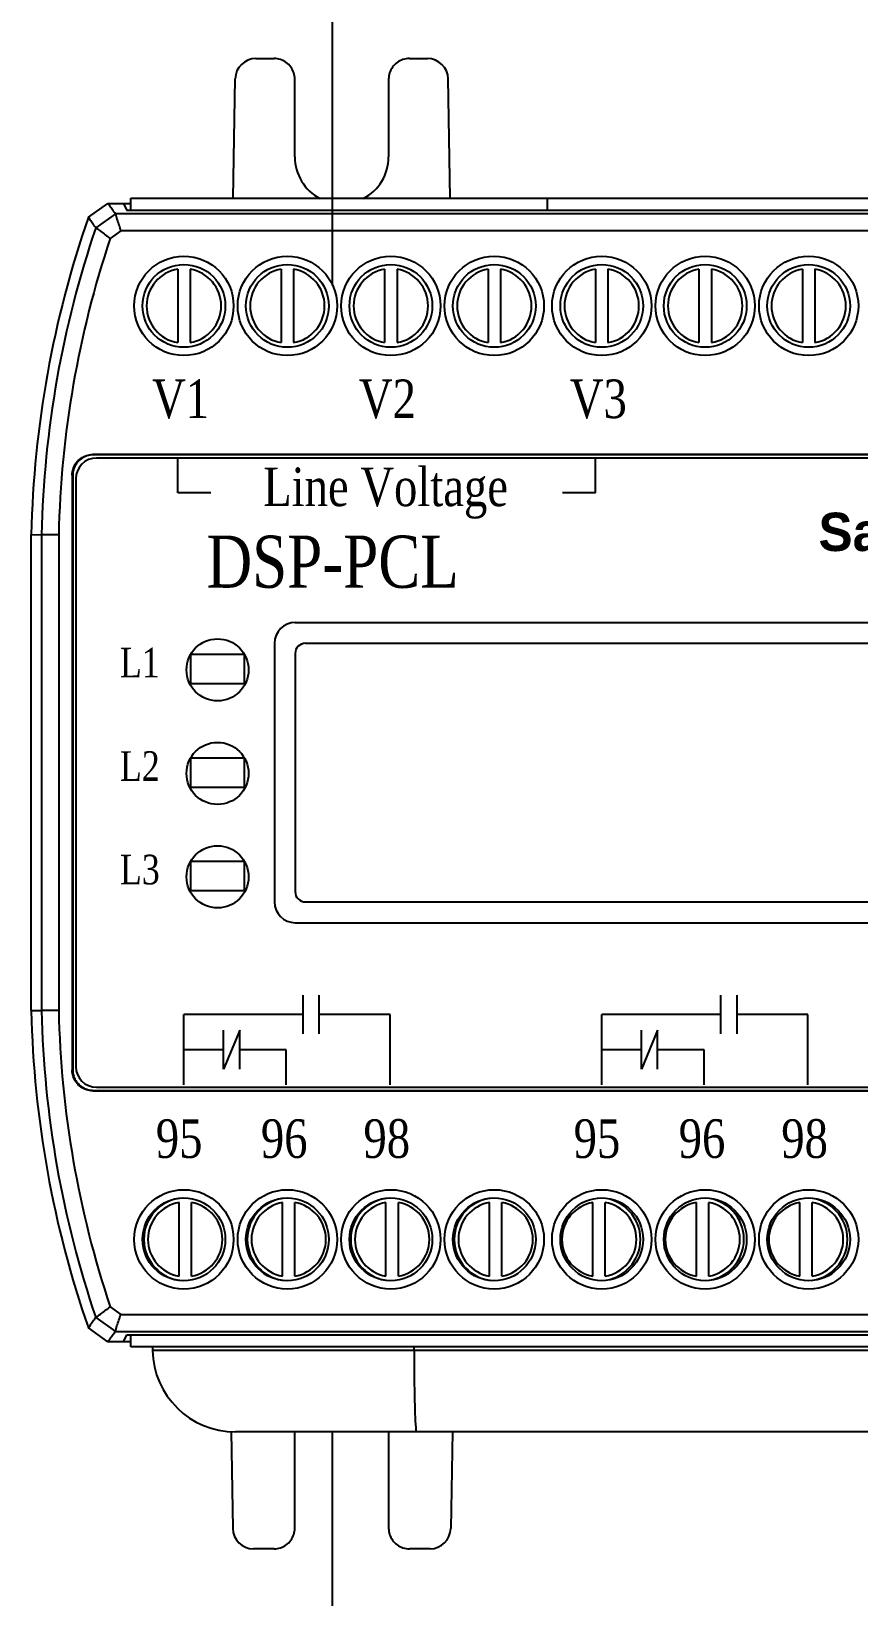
# Model space of a CAD drawing. Header units: millimetres. Extents: x 19 to 859, y 22 to 702.
# Drawn here: x 59.62 to 71.62, y 419.94 to 442.63 of the extents above; entities that cross this region are included whole.
import ezdxf
from ezdxf.enums import TextEntityAlignment as Align

# ---------------------------------------------------------------- set-up
doc = ezdxf.new("R2010")
doc.units = ezdxf.units.MM
for name, color, linetype in [('02___PRT_ALL_AXES', 7, 'Continuous'), ('03___PRT_ALL_CURVES', 7, 'Continuous'), ('40', 4, 'Continuous'), ('ASHADE', 7, 'Continuous'), ('도면층1', 7, 'Continuous')]:
    doc.layers.add(name, color=color, linetype=linetype)
doc.styles.add('SS', font='batang.ttc', dxfattribs={"width": 0.8})
doc.styles.get("Standard").update_dxf_attribs({"font": 'BareunDotumPro1.ttf'})

msp = doc.modelspace()

# ---------------------------------------------------------------- linework, layer by layer
at = {"color": 7, "linetype": 'Continuous'}
for p, q in [((62.878, 442.23), (63.142, 442.23)), ((65.102, 442.23), (65.365, 442.23)), ((62.548, 440.205), (62.578, 441.935)), ((63.442, 440.805), (63.442, 441.93)), ((64.802, 441.93), (64.802, 440.805)), ((65.695, 440.205), (65.665, 441.935)), ((61.065, 440.205), (67.102, 440.205)), ((61.065, 440.028), (61.065, 440.205)), ((67.102, 440.205), (67.102, 440.028)), ((67.103, 440.205), (82.178, 440.205)), ((67.103, 440.028), (67.103, 440.205)), ((60.45, 439.929), (60.733, 440.13)), ((60.84, 439.981), (60.556, 439.778)), ((60.733, 440.13), (61.065, 440.13)), ((82.404, 439.981), (60.84, 439.981)), ((60.957, 440.13), (61.008, 440.028)), ((82.236, 440.028), (61.008, 440.028)), ((60.919, 439.733), (60.765, 439.623)), ((82.324, 439.733), (60.919, 439.733)), ((61.744, 439.177), (61.744, 438.113)), ((61.924, 439.177), (61.924, 438.113)), ((63.244, 439.177), (63.244, 438.113)), ((63.424, 439.177), (63.424, 438.113)), ((64.744, 439.177), (64.744, 438.113)), ((64.924, 439.177), (64.924, 438.113)), ((66.244, 439.177), (66.244, 438.113)), ((66.424, 439.177), (66.424, 438.113)), ((67.801, 439.177), (67.801, 438.113)), ((67.981, 439.177), (67.981, 438.113)), ((69.301, 439.177), (69.301, 438.113)), ((69.481, 439.177), (69.481, 438.113)), ((70.801, 439.177), (70.801, 438.113)), ((70.981, 439.177), (70.981, 438.113)), ((82.729, 436.492), (60.514, 436.492)), ((60.514, 436.492), (60.522, 436.485)), ((82.722, 436.485), (60.522, 436.485)), ((82.677, 436.44), (60.567, 436.44)), ((61.744, 435.937), (61.744, 436.446)), ((67.801, 435.937), (67.801, 436.446)), ((60.214, 436.192), (60.214, 427.568)), ((60.214, 436.192), (60.222, 436.185)), ((60.222, 436.185), (60.222, 427.575)), ((60.267, 436.14), (60.267, 427.62)), ((59.622, 428.43), (59.622, 435.33)), ((59.622, 435.33), (59.771, 435.328)), ((59.771, 435.328), (59.771, 428.432)), ((60.019, 435.328), (59.771, 435.328)), ((60.019, 435.324), (60.019, 428.436)), ((63.563, 428.095), (63.563, 428.656)), ((63.797, 428.095), (63.797, 428.656)), ((69.62, 428.095), (69.62, 428.656)), ((69.854, 428.095), (69.854, 428.656)), ((59.622, 428.43), (59.771, 428.432)), ((60.019, 428.432), (59.771, 428.432)), ((61.834, 427.355), (61.834, 428.376)), ((64.824, 427.355), (64.824, 428.376)), ((67.891, 427.355), (67.891, 428.376)), ((70.881, 427.355), (70.881, 428.376)), ((62.41, 427.584), (62.41, 428.145)), ((62.644, 427.584), (62.644, 428.145)), ((68.467, 427.584), (68.467, 428.145)), ((68.701, 427.584), (68.701, 428.145)), ((63.318, 427.355), (63.318, 427.864)), ((69.375, 427.355), (69.375, 427.864)), ((60.214, 427.568), (60.222, 427.575)), ((60.514, 427.268), (60.522, 427.275)), ((60.514, 427.268), (82.729, 427.268)), ((60.522, 427.275), (82.722, 427.275)), ((60.567, 427.32), (82.677, 427.32)), ((61.763, 424.583), (61.763, 425.647)), ((61.943, 424.583), (61.943, 425.647)), ((63.263, 424.583), (63.263, 425.647)), ((63.443, 424.583), (63.443, 425.647)), ((64.763, 424.583), (64.763, 425.647)), ((64.943, 424.583), (64.943, 425.647)), ((66.263, 424.583), (66.263, 425.647)), ((66.443, 424.583), (66.443, 425.647)), ((67.763, 424.583), (67.763, 425.647)), ((67.943, 424.583), (67.943, 425.647)), ((69.263, 424.583), (69.263, 425.647)), ((69.443, 424.583), (69.443, 425.647)), ((70.763, 424.583), (70.763, 425.647)), ((70.943, 424.583), (70.943, 425.647)), ((60.765, 424.137), (60.919, 424.027)), ((60.556, 423.982), (60.84, 423.779)), ((60.919, 424.027), (82.324, 424.027)), ((60.733, 423.63), (60.45, 423.831)), ((61.066, 423.63), (60.733, 423.63)), ((60.84, 423.779), (82.404, 423.779)), ((60.957, 423.63), (61.008, 423.732)), ((61.008, 423.732), (82.236, 423.732)), ((61.066, 423.555), (61.066, 423.732)), ((76.141, 423.555), (61.066, 423.555)), ((61.38, 423.555), (61.381, 423.504)), ((81.863, 423.504), (61.381, 423.504)), ((65.171, 423.504), (65.171, 423.555)), ((62.517, 422.332), (62.542, 420.925)), ((80.663, 422.325), (62.58, 422.325)), ((63.442, 420.93), (63.442, 422.325)), ((64.802, 422.325), (64.802, 420.93)), ((65.726, 422.325), (65.702, 420.925)), ((63.142, 420.63), (62.842, 420.63)), ((65.402, 420.63), (65.102, 420.63))]:
    msp.add_line(p, q, dxfattribs=at)
for p, q in [((62.224, 435.937), (61.744, 435.937)), ((67.801, 435.937), (67.322, 435.937)), ((63.563, 428.376), (61.834, 428.376)), ((64.824, 428.376), (63.797, 428.376)), ((69.62, 428.376), (67.891, 428.376)), ((70.881, 428.376), (69.854, 428.376)), ((62.644, 428.145), (62.41, 427.584)), ((68.701, 428.145), (68.467, 427.584)), ((62.41, 427.864), (61.834, 427.864)), ((63.318, 427.864), (62.644, 427.864)), ((68.467, 427.864), (67.891, 427.864)), ((69.375, 427.864), (68.701, 427.864))]:
    msp.add_line(p, q)
for centre, radius in [((61.834, 438.645), 0.72), ((63.334, 438.645), 0.72), ((64.834, 438.645), 0.72), ((66.334, 438.645), 0.72), ((67.891, 438.645), 0.72), ((69.391, 438.645), 0.72), ((70.891, 438.645), 0.72), ((61.834, 438.645), 0.6), ((63.334, 438.645), 0.6), ((64.834, 438.645), 0.6), ((66.334, 438.645), 0.6), ((67.891, 438.645), 0.6), ((69.391, 438.645), 0.6), ((70.891, 438.645), 0.6), ((61.834, 425.115), 0.72), ((61.834, 425.115), 0.6), ((63.334, 425.115), 0.72), ((63.334, 425.115), 0.6), ((64.834, 425.115), 0.72), ((64.834, 425.115), 0.6), ((66.334, 425.115), 0.72), ((66.334, 425.115), 0.6), ((67.891, 425.115), 0.72), ((67.891, 425.115), 0.6), ((69.391, 425.115), 0.72), ((69.391, 425.115), 0.6), ((70.891, 425.115), 0.72), ((70.891, 425.115), 0.6)]:
    msp.add_circle(centre, radius, dxfattribs=at)
for centre, radius, start, end in [((62.878, 441.93), 0.3, 90, 179), ((65.365, 441.93), 0.3, 1, 90), ((64.122, 440.805), 0.68, 180, 242.3898), ((64.122, 440.805), 0.68, 297.6102, 0), ((74.618, 435.003), 15, 160.8279, 178.7491), ((74.618, 435.003), 14.851, 161.2439, 178.7429), ((74.618, 435.003), 14.603, 161.5561, 178.7396), ((61.834, 438.645), 0.54, 99.5941, 260.4059), ((61.834, 438.645), 0.54, 279.5941, 80.4059), ((63.334, 438.645), 0.54, 99.5941, 260.4059), ((63.334, 438.645), 0.54, 279.5941, 80.4059), ((64.834, 438.645), 0.54, 99.5941, 260.4059), ((64.834, 438.645), 0.54, 279.5941, 80.4059), ((66.334, 438.645), 0.54, 99.5941, 260.4059), ((66.334, 438.645), 0.54, 279.5941, 80.4059), ((67.891, 438.645), 0.54, 99.5941, 260.4059), ((67.891, 438.645), 0.54, 279.5941, 80.4059), ((69.391, 438.645), 0.54, 99.5941, 260.4059), ((69.391, 438.645), 0.54, 279.5941, 80.4059), ((70.891, 438.645), 0.54, 99.5941, 260.4059), ((70.891, 438.645), 0.54, 279.5941, 80.4059), ((60.567, 436.14), 0.3, 90, 180), ((74.618, 428.757), 15, 181.2509, 199.1721), ((74.618, 428.757), 14.851, 181.2571, 198.7561), ((74.618, 428.757), 14.603, 181.2604, 198.4439), ((60.567, 427.62), 0.3, 180, 270), ((61.853, 425.115), 0.54, 99.5941, 260.4059), ((61.853, 425.115), 0.54, 279.5941, 80.4059), ((63.353, 425.115), 0.54, 99.5941, 260.4059), ((63.353, 425.115), 0.54, 279.5941, 80.4059), ((64.853, 425.115), 0.54, 99.5941, 260.4059), ((64.853, 425.115), 0.54, 279.5941, 80.4059), ((66.353, 425.115), 0.54, 99.5941, 260.4059), ((66.353, 425.115), 0.54, 279.5941, 80.4059), ((67.853, 425.115), 0.54, 99.5941, 260.4059), ((67.853, 425.115), 0.54, 279.5941, 80.4059), ((69.353, 425.115), 0.54, 99.5941, 260.4059), ((69.353, 425.115), 0.54, 279.5941, 80.4059), ((70.853, 425.115), 0.54, 99.5941, 260.4059), ((70.853, 425.115), 0.54, 279.5941, 80.4059), ((62.58, 423.525), 1.2, 181, 270), ((62.842, 420.93), 0.3, 181, 270), ((65.402, 420.93), 0.3, 270, 359)]:
    msp.add_arc(centre, radius, start, end, dxfattribs=at)
for points, knots in [([(63.442, 441.93), (63.442, 441.961), (63.432, 442.024), (63.388, 442.109), (63.321, 442.177), (63.236, 442.22), (63.173, 442.23), (63.142, 442.23)], [0, 0, 0, 0, 0.0938533, 0.1877121, 0.2815799, 0.3754568, 0.4693391, 0.4693391, 0.4693391, 0.4693391]), ([(65.102, 442.23), (65.071, 442.23), (65.008, 442.22), (64.923, 442.177), (64.855, 442.109), (64.812, 442.024), (64.802, 441.961), (64.802, 441.93)], [0, 0, 0, 0, 0.0938824, 0.1877592, 0.281627, 0.3754859, 0.4693391, 0.4693391, 0.4693391, 0.4693391]), ([(60.84, 439.981), (60.829, 439.996), (60.806, 440.028), (60.771, 440.078), (60.746, 440.113), (60.733, 440.13)], [0, 0, 0, 0, 0.0536976, 0.11936, 0.1827756, 0.1827756, 0.1827756, 0.1827756]), ([(60.84, 439.981), (60.849, 439.954), (60.862, 439.899), (60.892, 439.817), (60.91, 439.761), (60.919, 439.733)], [0, 0, 0, 0, 0.084861, 0.1719795, 0.2609261, 0.2609261, 0.2609261, 0.2609261]), ([(60.556, 439.778), (60.545, 439.793), (60.522, 439.825), (60.487, 439.876), (60.462, 439.911), (60.45, 439.929)], [0, 0, 0, 0, 0.0540743, 0.1201944, 0.1840487, 0.1840487, 0.1840487, 0.1840487]), ([(60.556, 439.778), (60.578, 439.761), (60.626, 439.73), (60.695, 439.675), (60.742, 439.641), (60.765, 439.623)], [0, 0, 0, 0, 0.0847402, 0.1718969, 0.2610351, 0.2610351, 0.2610351, 0.2610351]), ([(60.214, 436.192), (60.214, 436.224), (60.224, 436.287), (60.268, 436.372), (60.335, 436.439), (60.42, 436.482), (60.483, 436.492), (60.514, 436.492)], [0, 0, 0, 0, 0.093858, 0.1877008, 0.2815377, 0.3753804, 0.4692384, 0.4692384, 0.4692384, 0.4692384]), ([(60.522, 436.485), (60.49, 436.485), (60.427, 436.475), (60.343, 436.432), (60.275, 436.364), (60.232, 436.279), (60.222, 436.216), (60.222, 436.185)], [0, 0, 0, 0, 0.093858, 0.1877007, 0.2815376, 0.3753803, 0.4692384, 0.4692384, 0.4692384, 0.4692384]), ([(60.514, 427.268), (60.483, 427.268), (60.42, 427.278), (60.335, 427.321), (60.268, 427.388), (60.224, 427.473), (60.214, 427.536), (60.214, 427.568)], [0, 0, 0, 0, 0.093858, 0.1877008, 0.2815377, 0.3753804, 0.4692384, 0.4692384, 0.4692384, 0.4692384]), ([(60.222, 427.575), (60.222, 427.544), (60.232, 427.481), (60.275, 427.396), (60.343, 427.328), (60.427, 427.285), (60.49, 427.275), (60.522, 427.275)], [0, 0, 0, 0, 0.093858, 0.1877007, 0.2815376, 0.3753803, 0.4692384, 0.4692384, 0.4692384, 0.4692384]), ([(60.556, 423.982), (60.578, 423.999), (60.626, 424.03), (60.695, 424.084), (60.742, 424.119), (60.765, 424.137)], [0, 0, 0, 0, 0.0847389, 0.1718956, 0.2610351, 0.2610351, 0.2610351, 0.2610351]), ([(60.556, 423.982), (60.545, 423.967), (60.522, 423.935), (60.487, 423.884), (60.462, 423.849), (60.45, 423.831)], [0, 0, 0, 0, 0.0538377, 0.119958, 0.1840487, 0.1840487, 0.1840487, 0.1840487]), ([(60.84, 423.779), (60.849, 423.806), (60.862, 423.861), (60.892, 423.943), (60.91, 423.999), (60.919, 424.027)], [0, 0, 0, 0, 0.0848624, 0.1719809, 0.2609261, 0.2609261, 0.2609261, 0.2609261]), ([(60.84, 423.779), (60.829, 423.764), (60.806, 423.732), (60.771, 423.682), (60.746, 423.647), (60.733, 423.63)], [0, 0, 0, 0, 0.0534626, 0.1191252, 0.1827756, 0.1827756, 0.1827756, 0.1827756]), ([(65.171, 423.504), (65.171, 423.416), (65.172, 423.245), (65.174, 423), (65.177, 422.778), (65.184, 422.6), (65.185, 422.451), (65.201, 422.386), (65.195, 422.325), (65.206, 422.325)], [0, 0, 0, 0, 0.263626, 0.513282, 0.736734, 0.923047, 1.063132, 1.150235, 1.180742, 1.180742, 1.180742, 1.180742]), ([(63.142, 420.63), (63.173, 420.63), (63.236, 420.64), (63.321, 420.683), (63.388, 420.751), (63.432, 420.836), (63.442, 420.899), (63.442, 420.93)], [0, 0, 0, 0, 0.0938824, 0.1877592, 0.281627, 0.3754859, 0.4693391, 0.4693391, 0.4693391, 0.4693391]), ([(64.802, 420.93), (64.802, 420.899), (64.812, 420.836), (64.855, 420.751), (64.923, 420.683), (65.008, 420.64), (65.071, 420.63), (65.102, 420.63)], [0, 0, 0, 0, 0.0938533, 0.1877121, 0.2815799, 0.3754568, 0.4693391, 0.4693391, 0.4693391, 0.4693391])]:
    msp.add_open_spline(points, degree=3, knots=knots, dxfattribs=at)
at = {"layer": '02___PRT_ALL_AXES', "color": 7, "linetype": 'Continuous'}
for centre, start, end in [((61.853, 425.115), 93.697, 266.3081), ((63.353, 425.115), 93.697, 266.3081), ((64.853, 425.115), 93.697, 266.3081), ((66.353, 425.115), 93.697, 266.3081), ((67.853, 425.115), 273.6946, 86.3057), ((69.353, 425.115), 273.6946, 86.3057), ((70.853, 425.115), 273.6946, 86.3057)]:
    msp.add_arc(centre, 0.6, start, end, dxfattribs=at)
at = {"layer": '03___PRT_ALL_CURVES', "color": 8}
for p, q in [((63.447, 434.055), (74.397, 434.055)), ((63.147, 433.755), (63.147, 430.005)), ((63.447, 433.605), (63.447, 430.155)), ((63.597, 433.755), (74.247, 433.755)), ((63.597, 430.005), (74.247, 430.005)), ((63.447, 429.705), (74.397, 429.705))]:
    msp.add_line(p, q, dxfattribs=at)
at = {"layer": '03___PRT_ALL_CURVES', "color": 4, "linetype": 'Continuous'}
for p, q in [((61.932, 433.59), (61.932, 433.17)), ((62.712, 433.59), (61.932, 433.59)), ((62.712, 433.17), (62.712, 433.59)), ((61.932, 433.17), (62.712, 433.17)), ((61.932, 432.09), (61.932, 431.67)), ((62.712, 432.09), (61.932, 432.09)), ((62.712, 431.67), (62.712, 432.09)), ((61.932, 431.67), (62.712, 431.67)), ((62.712, 430.59), (61.932, 430.59)), ((61.932, 430.59), (61.932, 430.17)), ((62.712, 430.17), (62.712, 430.59)), ((61.932, 430.17), (62.712, 430.17))]:
    msp.add_line(p, q, dxfattribs=at)
at = {"layer": '03___PRT_ALL_CURVES', "color": 8}
for centre, radius, start, end in [((63.447, 433.755), 0.3, 90, 180), ((63.597, 433.605), 0.15, 90, 180), ((63.447, 430.005), 0.3, 180, 270), ((63.597, 430.155), 0.15, 180, 270)]:
    msp.add_arc(centre, radius, start, end, dxfattribs=at)
at = {"layer": 'ASHADE', "color": 0, "linetype": 'ByBlock', "lineweight": 25}
for p, q in [((63.99, 438.94), (63.99, 456.947)), ((63.99, 405.606), (63.99, 422.325))]:
    msp.add_line(p, q, dxfattribs=at)
at = {"layer": '도면층1'}
for centre in [(62.322, 433.369), (62.322, 431.869), (62.322, 430.369)]:
    msp.add_circle(centre, 0.45, dxfattribs=at)

# ---------------------------------------------------------------- texts
at = {"color": 7, "linetype": 'Continuous', "style": 'SS', "width": 0.8}
msp.add_text('DSP-PCL', height=0.756, dxfattribs=at).set_placement((62.164, 434.56))
at = {"color": 20, "insert": (71.033, 435.648), "char_height": 0.55566, "width": 1.99679, "attachment_point": 1}
msp.add_mtext('{\\fPump Demi Bold LET|b0|i0|c0|p2;Sam}', dxfattribs=at)
at = {"layer": '40', "color": 0, "style": 'SS', "width": 0.8}
for s, height, p in [('V1', 0.5597, (61.785, 437.019)), ('V2', 0.5597, (64.785, 437.019)), ('V3', 0.5597, (67.842, 437.019)), ('Line Voltage', 0.55973, (64.758, 435.743)), ('L1', 0.4306, (61.195, 433.26)), ('L2', 0.4306, (61.195, 431.76)), ('L3', 0.4306, (61.195, 430.26)), ('95', 0.5597, (61.765, 426.296)), ('96', 0.5597, (63.288, 426.296)), ('98', 0.5597, (64.775, 426.296)), ('95', 0.5597, (67.822, 426.296)), ('96', 0.5597, (69.345, 426.296)), ('98', 0.5597, (70.832, 426.296))]:
    msp.add_text(s, height=height, dxfattribs=at).set_placement(p, align=Align.CENTER)

doc.saveas('drawing.dxf')
